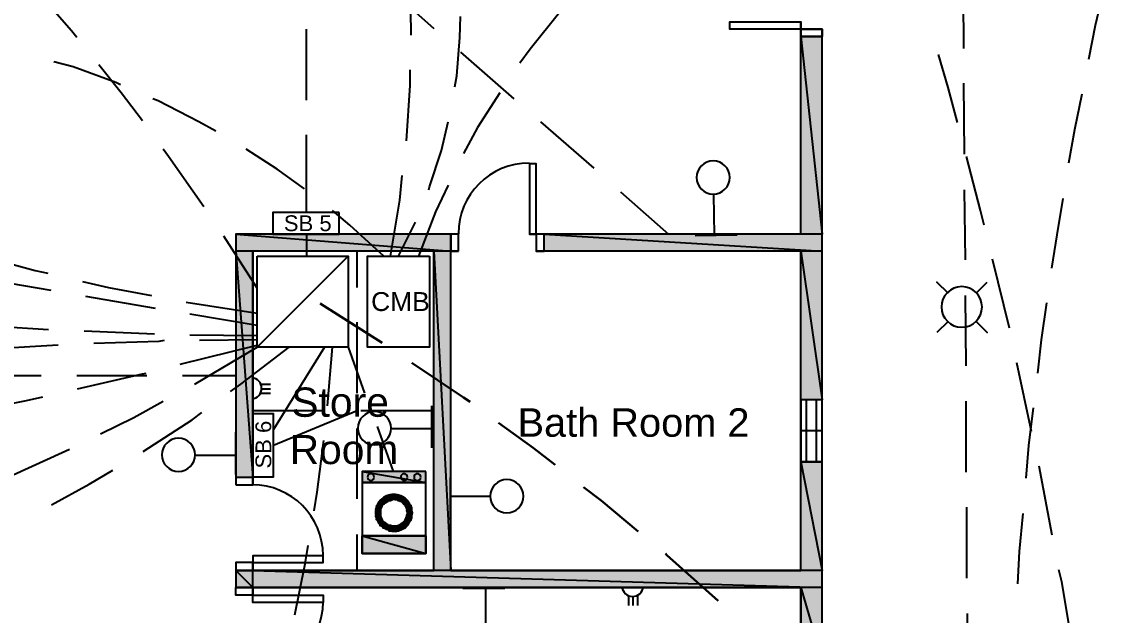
# Model space of a CAD drawing. Header units: millimetres. Extents: x 68 to 342, y 10 to 204.
# Drawn here: x 130.8 to 192.7, y 43.7 to 77.7 of the extents above; entities that cross this region are included whole.
import ezdxf

# ---------------------------------------------------------------- set-up
doc = ezdxf.new("R2010")
doc.units = ezdxf.units.MM
doc.styles.add('Arial$001H0', font='arial.ttf')

msp = doc.modelspace()

# ---------------------------------------------------------------- hatches: boundary and pattern name
at = {"true_color": 0x000008}
h = msp.add_hatch(color=8, dxfattribs=at)
h.paths.add_polyline_path([(176.648, 76.875), (175.42, 76.875), (176.648, 65.572)])
h.paths.add_polyline_path([(175.42, 76.875), (176.648, 65.572), (175.42, 65.572)])
h = msp.add_hatch(color=8, dxfattribs=at)
h.paths.add_polyline_path([(155.396, 65.572), (143.077, 65.572), (155.396, 64.598)])
h.paths.add_polyline_path([(143.077, 65.572), (155.396, 64.598), (143.077, 64.598)])
h = msp.add_hatch(color=8, dxfattribs=at)
h.paths.add_polyline_path([(176.648, 65.572), (160.73, 65.572), (176.648, 64.598)])
h.paths.add_polyline_path([(160.73, 65.572), (176.648, 64.598), (160.73, 64.598)])
h = msp.add_hatch(color=8, dxfattribs=at)
h.paths.add_polyline_path([(144.051, 64.598), (143.077, 64.598), (144.051, 51.644)])
h.paths.add_polyline_path([(143.077, 64.598), (144.051, 51.644), (143.077, 51.644)])
h = msp.add_hatch(color=8, dxfattribs=at)
h.paths.add_polyline_path([(155.396, 64.598), (154.423, 64.598), (155.396, 46.31)])
h.paths.add_polyline_path([(154.423, 64.598), (155.396, 46.31), (154.423, 46.31)])
h = msp.add_hatch(color=8, dxfattribs=at)
h.paths.add_polyline_path([(176.648, 64.598), (175.42, 64.598), (176.648, 56.089)])
h.paths.add_polyline_path([(175.42, 64.598), (176.648, 56.089), (175.42, 56.089)])
h = msp.add_hatch(color=8, dxfattribs=at)
h.paths.add_polyline_path([(176.648, 52.533), (175.42, 52.533), (176.648, 46.31)])
h.paths.add_polyline_path([(175.42, 52.533), (176.648, 46.31), (175.42, 46.31)])
at = {"true_color": 0x000007}
h = msp.add_hatch(color=7, dxfattribs=at)
h.paths.add_polyline_path([(153.957, 51.983), (150.316, 51.983), (153.957, 51.348)])
h.paths.add_polyline_path([(150.316, 51.983), (153.957, 51.348), (150.316, 51.348)])
h = msp.add_hatch(color=7, dxfattribs=at)
h.paths.add_polyline_path([(151.586, 50.162), (151.248, 50.162), (151.544, 50.12)])
h.paths.add_polyline_path([(151.248, 50.162), (151.544, 50.12), (151.205, 50.12)])
h = msp.add_hatch(color=7, dxfattribs=at)
h.paths.add_polyline_path([(151.671, 50.205), (151.29, 50.205), (151.586, 50.162)])
h.paths.add_polyline_path([(151.29, 50.205), (151.586, 50.162), (151.248, 50.162)])
h = msp.add_hatch(color=7, dxfattribs=at)
h.paths.add_polyline_path([(151.798, 50.289), (151.332, 50.289), (151.671, 50.205)])
h.paths.add_polyline_path([(151.332, 50.289), (151.671, 50.205), (151.29, 50.205)])
h = msp.add_hatch(color=7, dxfattribs=at)
h.paths.add_polyline_path([(151.925, 50.332), (151.375, 50.332), (151.84, 50.332)])
h.paths.add_polyline_path([(151.375, 50.332), (151.84, 50.332), (151.332, 50.332)])
h = msp.add_hatch(color=7, dxfattribs=at)
h.paths.add_polyline_path([(151.84, 50.332), (151.332, 50.332), (151.798, 50.289)])
h.paths.add_polyline_path([(151.332, 50.332), (151.798, 50.289), (151.332, 50.289)])
h = msp.add_hatch(color=7, dxfattribs=at)
h.paths.add_polyline_path([(152.052, 50.374), (151.417, 50.374), (151.925, 50.332)])
h.paths.add_polyline_path([(151.417, 50.374), (151.925, 50.332), (151.375, 50.332)])
h = msp.add_hatch(color=7, dxfattribs=at)
h.paths.add_polyline_path([(152.772, 50.459), (151.502, 50.459), (152.856, 50.374)])
h.paths.add_polyline_path([(151.502, 50.459), (152.856, 50.374), (151.417, 50.374)])
h = msp.add_hatch(color=7, dxfattribs=at)
h.paths.add_polyline_path([(152.602, 50.543), (151.671, 50.543), (152.772, 50.459)])
h.paths.add_polyline_path([(151.671, 50.543), (152.772, 50.459), (151.502, 50.459)])
h = msp.add_hatch(color=7, dxfattribs=at)
h.paths.add_polyline_path([(152.391, 50.628), (151.84, 50.628), (152.602, 50.543)])
h.paths.add_polyline_path([(151.84, 50.628), (152.602, 50.543), (151.671, 50.543)])
h = msp.add_hatch(color=7, dxfattribs=at)
h.paths.add_polyline_path([(152.221, 50.67), (152.01, 50.67), (152.391, 50.628)])
h.paths.add_polyline_path([(152.01, 50.67), (152.391, 50.628), (151.84, 50.628)])
h = msp.add_hatch(color=7, dxfattribs=at)
h.paths.add_polyline_path([(152.856, 50.374), (152.179, 50.374), (152.856, 50.332)])
h.paths.add_polyline_path([(152.179, 50.374), (152.856, 50.332), (152.348, 50.332)])
h = msp.add_hatch(color=7, dxfattribs=at)
h.paths.add_polyline_path([(152.856, 50.332), (152.348, 50.332), (152.899, 50.332)])
h.paths.add_polyline_path([(152.348, 50.332), (152.899, 50.332), (152.391, 50.332)])
h = msp.add_hatch(color=7, dxfattribs=at)
h.paths.add_polyline_path([(152.899, 50.332), (152.391, 50.332), (152.941, 50.289)])
h.paths.add_polyline_path([(152.391, 50.332), (152.941, 50.289), (152.475, 50.289)])
h = msp.add_hatch(color=7, dxfattribs=at)
h.paths.add_polyline_path([(152.941, 50.289), (152.475, 50.289), (152.983, 50.205)])
h.paths.add_polyline_path([(152.475, 50.289), (152.983, 50.205), (152.602, 50.205)])
h = msp.add_hatch(color=7, dxfattribs=at)
h.paths.add_polyline_path([(152.983, 50.205), (152.602, 50.205), (153.026, 50.162)])
h.paths.add_polyline_path([(152.602, 50.205), (153.026, 50.162), (152.645, 50.162)])
h = msp.add_hatch(color=7, dxfattribs=at)
h.paths.add_polyline_path([(153.026, 50.162), (152.645, 50.162), (153.026, 50.12)])
h.paths.add_polyline_path([(152.645, 50.162), (153.026, 50.12), (152.687, 50.12)])
h = msp.add_hatch(color=7, dxfattribs=at)
h.paths.add_polyline_path([(151.417, 49.908), (151.121, 49.908), (151.375, 49.824)])
h.paths.add_polyline_path([(151.121, 49.908), (151.375, 49.824), (151.078, 49.824)])
h = msp.add_hatch(color=7, dxfattribs=at)
h.paths.add_polyline_path([(151.375, 49.824), (151.078, 49.824), (151.375, 49.739)])
h.paths.add_polyline_path([(151.078, 49.824), (151.375, 49.739), (151.078, 49.739)])
h = msp.add_hatch(color=7, dxfattribs=at)
h.paths.add_polyline_path([(151.375, 49.739), (151.078, 49.739), (151.375, 49.612)])
h.paths.add_polyline_path([(151.078, 49.739), (151.375, 49.612), (151.078, 49.612)])
h = msp.add_hatch(color=7, dxfattribs=at)
h.paths.add_polyline_path([(151.375, 49.612), (151.078, 49.612), (151.375, 49.485)])
h.paths.add_polyline_path([(151.078, 49.612), (151.375, 49.485), (151.078, 49.485)])
h = msp.add_hatch(color=7, dxfattribs=at)
h.paths.add_polyline_path([(151.459, 50.035), (151.163, 50.035), (151.459, 49.993)])
h.paths.add_polyline_path([(151.163, 50.035), (151.459, 49.993), (151.121, 49.993)])
h = msp.add_hatch(color=7, dxfattribs=at)
h.paths.add_polyline_path([(151.459, 49.993), (151.121, 49.993), (151.417, 49.908)])
h.paths.add_polyline_path([(151.121, 49.993), (151.417, 49.908), (151.121, 49.908)])
h = msp.add_hatch(color=7, dxfattribs=at)
h.paths.add_polyline_path([(151.544, 50.12), (151.205, 50.12), (151.459, 50.035)])
h.paths.add_polyline_path([(151.205, 50.12), (151.459, 50.035), (151.163, 50.035)])
h = msp.add_hatch(color=7, dxfattribs=at)
h.paths.add_polyline_path([(153.026, 50.12), (152.687, 50.12), (153.11, 50.035)])
h.paths.add_polyline_path([(152.687, 50.12), (153.11, 50.035), (152.772, 50.035)])
h = msp.add_hatch(color=7, dxfattribs=at)
h.paths.add_polyline_path([(153.11, 50.035), (152.772, 50.035), (153.11, 49.993)])
h.paths.add_polyline_path([(152.772, 50.035), (153.11, 49.993), (152.772, 49.993)])
h = msp.add_hatch(color=7, dxfattribs=at)
h.paths.add_polyline_path([(153.11, 49.993), (152.772, 49.993), (153.153, 49.908)])
h.paths.add_polyline_path([(152.772, 49.993), (153.153, 49.908), (152.856, 49.908)])
h = msp.add_hatch(color=7, dxfattribs=at)
h.paths.add_polyline_path([(153.153, 49.908), (152.856, 49.908), (153.153, 49.824)])
h.paths.add_polyline_path([(152.856, 49.908), (153.153, 49.824), (152.856, 49.824)])
h = msp.add_hatch(color=7, dxfattribs=at)
h.paths.add_polyline_path([(153.153, 49.824), (152.856, 49.824), (153.153, 49.739)])
h.paths.add_polyline_path([(152.856, 49.824), (153.153, 49.739), (152.856, 49.739)])
h = msp.add_hatch(color=7, dxfattribs=at)
h.paths.add_polyline_path([(153.153, 49.739), (152.856, 49.739), (153.195, 49.612)])
h.paths.add_polyline_path([(152.856, 49.739), (153.195, 49.612), (152.899, 49.612)])
h = msp.add_hatch(color=7, dxfattribs=at)
h.paths.add_polyline_path([(153.195, 49.612), (152.899, 49.612), (153.153, 49.485)])
h.paths.add_polyline_path([(152.899, 49.612), (153.153, 49.485), (152.856, 49.485)])
h = msp.add_hatch(color=7, dxfattribs=at)
h.paths.add_polyline_path([(151.375, 49.485), (151.078, 49.485), (151.375, 49.4)])
h.paths.add_polyline_path([(151.078, 49.485), (151.375, 49.4), (151.078, 49.4)])
h = msp.add_hatch(color=7, dxfattribs=at)
h.paths.add_polyline_path([(151.375, 49.4), (151.078, 49.4), (151.417, 49.316)])
h.paths.add_polyline_path([(151.078, 49.4), (151.417, 49.316), (151.121, 49.316)])
h = msp.add_hatch(color=7, dxfattribs=at)
h.paths.add_polyline_path([(151.417, 49.316), (151.121, 49.316), (151.459, 49.231)])
h.paths.add_polyline_path([(151.121, 49.316), (151.459, 49.231), (151.121, 49.231)])
h = msp.add_hatch(color=7, dxfattribs=at)
h.paths.add_polyline_path([(151.459, 49.231), (151.121, 49.231), (151.459, 49.189)])
h.paths.add_polyline_path([(151.121, 49.231), (151.459, 49.189), (151.163, 49.189)])
h = msp.add_hatch(color=7, dxfattribs=at)
h.paths.add_polyline_path([(151.459, 49.189), (151.163, 49.189), (151.544, 49.104)])
h.paths.add_polyline_path([(151.163, 49.189), (151.544, 49.104), (151.205, 49.104)])
h = msp.add_hatch(color=7, dxfattribs=at)
h.paths.add_polyline_path([(151.544, 49.104), (151.205, 49.104), (151.586, 49.062)])
h.paths.add_polyline_path([(151.205, 49.104), (151.586, 49.062), (151.248, 49.062)])
h = msp.add_hatch(color=7, dxfattribs=at)
h.paths.add_polyline_path([(151.586, 49.062), (151.248, 49.062), (151.671, 49.019)])
h.paths.add_polyline_path([(151.248, 49.062), (151.671, 49.019), (151.29, 49.019)])
h = msp.add_hatch(color=7, dxfattribs=at)
h.paths.add_polyline_path([(151.671, 49.019), (151.29, 49.019), (151.798, 48.935)])
h.paths.add_polyline_path([(151.29, 49.019), (151.798, 48.935), (151.332, 48.935)])
h = msp.add_hatch(color=7, dxfattribs=at)
h.paths.add_polyline_path([(151.798, 48.935), (151.332, 48.935), (151.84, 48.892)])
h.paths.add_polyline_path([(151.332, 48.935), (151.84, 48.892), (151.332, 48.892)])
h = msp.add_hatch(color=7, dxfattribs=at)
h.paths.add_polyline_path([(152.941, 48.935), (152.475, 48.935), (152.899, 48.892)])
h.paths.add_polyline_path([(152.475, 48.935), (152.899, 48.892), (152.391, 48.892)])
h = msp.add_hatch(color=7, dxfattribs=at)
h.paths.add_polyline_path([(152.983, 49.019), (152.602, 49.019), (152.941, 48.935)])
h.paths.add_polyline_path([(152.602, 49.019), (152.941, 48.935), (152.475, 48.935)])
h = msp.add_hatch(color=7, dxfattribs=at)
h.paths.add_polyline_path([(153.026, 49.062), (152.645, 49.062), (152.983, 49.019)])
h.paths.add_polyline_path([(152.645, 49.062), (152.983, 49.019), (152.602, 49.019)])
h = msp.add_hatch(color=7, dxfattribs=at)
h.paths.add_polyline_path([(153.026, 49.104), (152.687, 49.104), (153.026, 49.062)])
h.paths.add_polyline_path([(152.687, 49.104), (153.026, 49.062), (152.645, 49.062)])
h = msp.add_hatch(color=7, dxfattribs=at)
h.paths.add_polyline_path([(153.11, 49.189), (152.772, 49.189), (153.026, 49.104)])
h.paths.add_polyline_path([(152.772, 49.189), (153.026, 49.104), (152.687, 49.104)])
h = msp.add_hatch(color=7, dxfattribs=at)
h.paths.add_polyline_path([(153.153, 49.316), (152.856, 49.316), (153.11, 49.231)])
h.paths.add_polyline_path([(152.856, 49.316), (153.11, 49.231), (152.772, 49.231)])
h = msp.add_hatch(color=7, dxfattribs=at)
h.paths.add_polyline_path([(153.11, 49.231), (152.772, 49.231), (153.11, 49.189)])
h.paths.add_polyline_path([(152.772, 49.231), (153.11, 49.189), (152.772, 49.189)])
h = msp.add_hatch(color=7, dxfattribs=at)
h.paths.add_polyline_path([(153.153, 49.485), (152.856, 49.485), (153.153, 49.4)])
h.paths.add_polyline_path([(152.856, 49.485), (153.153, 49.4), (152.856, 49.4)])
h = msp.add_hatch(color=7, dxfattribs=at)
h.paths.add_polyline_path([(153.153, 49.4), (152.856, 49.4), (153.153, 49.316)])
h.paths.add_polyline_path([(152.856, 49.4), (153.153, 49.316), (152.856, 49.316)])
h = msp.add_hatch(color=7, dxfattribs=at)
h.paths.add_polyline_path([(153.957, 48.3), (150.316, 48.3), (153.957, 47.284)])
h.paths.add_polyline_path([(150.316, 48.3), (153.957, 47.284), (150.316, 47.284)])
h = msp.add_hatch(color=7, dxfattribs=at)
h.paths.add_polyline_path([(151.84, 48.892), (151.332, 48.892), (151.925, 48.892)])
h.paths.add_polyline_path([(151.332, 48.892), (151.925, 48.892), (151.375, 48.892)])
h = msp.add_hatch(color=7, dxfattribs=at)
h.paths.add_polyline_path([(151.925, 48.892), (151.375, 48.892), (152.052, 48.85)])
h.paths.add_polyline_path([(151.375, 48.892), (152.052, 48.85), (151.417, 48.85)])
h = msp.add_hatch(color=7, dxfattribs=at)
h.paths.add_polyline_path([(152.856, 48.85), (151.417, 48.85), (152.772, 48.765)])
h.paths.add_polyline_path([(151.417, 48.85), (152.772, 48.765), (151.502, 48.765)])
h = msp.add_hatch(color=7, dxfattribs=at)
h.paths.add_polyline_path([(152.772, 48.765), (151.502, 48.765), (152.602, 48.681)])
h.paths.add_polyline_path([(151.502, 48.765), (152.602, 48.681), (151.671, 48.681)])
h = msp.add_hatch(color=7, dxfattribs=at)
h.paths.add_polyline_path([(152.602, 48.681), (151.671, 48.681), (152.391, 48.596)])
h.paths.add_polyline_path([(151.671, 48.681), (152.391, 48.596), (151.84, 48.596)])
h = msp.add_hatch(color=7, dxfattribs=at)
h.paths.add_polyline_path([(152.391, 48.596), (151.84, 48.596), (152.221, 48.554)])
h.paths.add_polyline_path([(151.84, 48.596), (152.221, 48.554), (152.01, 48.554)])
h = msp.add_hatch(color=7, dxfattribs=at)
h.paths.add_polyline_path([(152.856, 48.892), (152.348, 48.892), (152.856, 48.85)])
h.paths.add_polyline_path([(152.348, 48.892), (152.856, 48.85), (152.179, 48.85)])
h = msp.add_hatch(color=7, dxfattribs=at)
h.paths.add_polyline_path([(152.899, 48.892), (152.391, 48.892), (152.856, 48.892)])
h.paths.add_polyline_path([(152.391, 48.892), (152.856, 48.892), (152.348, 48.892)])
at = {"true_color": 0x000008}
h = msp.add_hatch(color=8, dxfattribs=at)
h.paths.add_polyline_path([(144.051, 46.31), (143.077, 46.31), (144.051, 45.336)])
h.paths.add_polyline_path([(143.077, 46.31), (144.051, 45.336), (143.077, 45.336)])
h = msp.add_hatch(color=8, dxfattribs=at)
h.paths.add_polyline_path([(176.648, 46.31), (144.051, 46.31), (176.648, 45.336)])
h.paths.add_polyline_path([(144.051, 46.31), (176.648, 45.336), (144.051, 45.336)])
h = msp.add_hatch(color=8, dxfattribs=at)
h.paths.add_polyline_path([(176.648, 45.336), (175.42, 45.336), (176.648, 41.145)])
h.paths.add_polyline_path([(175.42, 45.336), (176.648, 41.145), (175.42, 41.145)])

# ---------------------------------------------------------------- linework, layer by layer
at = {"color": 5, "linetype": 'Continuous', "lineweight": 25, "true_color": 0x000005}
for p, q in [((151.417, 80.007), (154.423, 77.34)), ((184.691, 80.261), (184.733, 76.197)), ((147.099, 77.298), (147.099, 73.234)), ((155.947, 75.986), (158.995, 73.319)), ((184.733, 74.208), (184.776, 70.144)), ((160.519, 72.006), (163.567, 69.339)), ((147.099, 71.244), (147.099, 66.799)), ((184.776, 68.112), (184.818, 64.09)), ((165.091, 67.985), (167.842, 65.572)), ((150.02, 62.524), (150.02, 64.598)), ((184.818, 62.058), (184.86, 58.036)), ((150.02, 56.47), (150.02, 60.534)), ((127.922, 57.486), (131.944, 57.486)), ((133.976, 57.486), (137.997, 57.486)), ((140.029, 57.486), (143.077, 57.486)), ((184.86, 56.004), (184.86, 51.94)), ((148.2, 55.454), (144.051, 55.454)), ((150.02, 55.454), (145.236, 53.464)), ((154.423, 55.454), (150.232, 55.454)), ((150.02, 50.416), (150.02, 54.438)), ((184.903, 49.951), (184.903, 45.887)), ((150.02, 46.31), (150.02, 48.384)), ((184.945, 43.855), (184.945, 39.833))]:
    msp.add_line(p, q, dxfattribs=at)
at = {"color": 7, "linetype": 'Continuous', "lineweight": 25, "true_color": 0x000007}
for p, q in [((175.42, 65.572), (175.42, 77.721)), ((170.425, 67.815), (170.467, 65.529)), ((155.82, 65.572), (143.077, 65.572)), ((143.077, 65.572), (143.077, 51.221)), ((169.366, 65.487), (171.779, 65.529)), ((154.423, 64.598), (144.051, 64.598)), ((144.051, 64.598), (144.051, 51.221)), ((154.423, 46.31), (154.423, 64.598)), ((155.82, 64.598), (155.396, 64.598)), ((155.396, 46.31), (155.396, 64.598)), ((175.42, 64.598), (160.265, 64.598)), ((175.42, 46.31), (175.42, 64.598)), ((144.305, 59.095), (149.512, 64.302)), ((149.512, 64.302), (149.512, 59.095)), ((185.453, 62.185), (186.088, 62.82)), ((183.844, 60.576), (183.209, 59.941)), ((144.051, 55.793), (144.051, 57.655)), ((144.517, 56.978), (145.067, 56.978)), ((144.517, 56.47), (145.067, 56.47)), ((144.601, 56.724), (145.067, 56.724)), ((154.296, 53.337), (154.296, 55.75)), ((143.077, 51.813), (143.077, 54.226)), ((152.01, 54.438), (154.296, 54.438)), ((140.791, 52.914), (143.077, 52.914)), ((155.354, 51.644), (155.354, 49.231)), ((157.64, 50.543), (155.354, 50.543)), ((144.051, 47.157), (144.051, 46.31)), ((143.077, 46.776), (143.077, 45.336)), ((144.051, 46.31), (154.423, 46.31)), ((143.077, 44.913), (143.077, 45.336)), ((144.051, 45.336), (175.42, 45.336)), ((158.487, 45.294), (156.074, 45.294)), ((157.386, 43.008), (157.386, 45.294)), ((164.879, 45.336), (166.742, 45.336)), ((175.42, 26.117), (175.42, 45.336)), ((165.556, 44.871), (165.556, 44.32)), ((165.81, 44.786), (165.81, 44.32)), ((166.064, 44.871), (166.064, 44.32))]:
    msp.add_line(p, q, dxfattribs=at)
at = {"color": 6, "linetype": 'Continuous', "lineweight": 25, "true_color": 0x000006}
msp.add_line((152.391, 64.302), (153.364, 66.249), dxfattribs=at)
at = {"color": 1, "linetype": 'Continuous', "lineweight": 25, "true_color": 0x000001}
for p, q in [((144.305, 62.481), (142.4, 65.445)), ((147.141, 64.302), (147.141, 65.572)), ((187.358, 60.195), (186.384, 64.132)), ((128.515, 63.032), (132.494, 62.354)), ((134.484, 62.016), (138.463, 61.338)), ((140.241, 61.677), (144.305, 61.042)), ((140.453, 61), (144.305, 60.365)), ((128.345, 60.365), (132.367, 60.111)), ((134.399, 60.026), (138.421, 59.857)), ((140.453, 59.814), (144.305, 59.772)), ((144.305, 59.518), (141.003, 59.476)), ((132.917, 59.222), (128.896, 58.968)), ((139.902, 58.121), (144.305, 59.222)), ((148.157, 59.095), (145.236, 54.396)), ((148.327, 55.75), (148.623, 59.095)), ((149.512, 59.095), (150.443, 56.47)), ((188.628, 54.269), (187.781, 58.206)), ((151.163, 54.565), (152.094, 51.983)), ((189.813, 48.342), (189.051, 52.279))]:
    msp.add_line(p, q, dxfattribs=at)
at = {"color": 1, "linetype": 'Continuous', "lineweight": 30, "true_color": 0x000001}
msp.add_line((151.459, 59.349), (147.903, 61.592), dxfattribs=at)
at = {"color": 3, "linetype": 'Continuous', "lineweight": 25, "true_color": 0x000003}
for p, q in [((175.716, 56.089), (175.716, 52.533)), ((176.309, 52.533), (176.309, 56.089)), ((176.648, 52.533), (176.648, 56.089)), ((176.648, 54.311), (175.42, 54.311)), ((175.42, 52.533), (176.648, 52.533))]:
    msp.add_line(p, q, dxfattribs=at)
at = {"color": 7, "linetype": 'Continuous', "lineweight": 25, "true_color": 0x000007}
for points in [[(176.648, 86.188), (176.648, 99.142), (77.164, 99.142), (77.164, 15.83), (176.648, 15.83), (176.648, 77.298)], [(175.42, 65.572), (160.265, 65.572), (159.884, 65.572)], [(155.396, 46.31), (175.42, 46.31), (175.42, 64.598)], [(144.051, 44.49), (144.051, 45.336), (175.42, 45.336), (175.42, 26.117)]]:
    msp.add_lwpolyline(points, dxfattribs=at)
at = {"color": 4, "linetype": 'Continuous', "lineweight": 25, "true_color": 0x000004}
for points in [[(153.11, 76.959), (153.11, 77.34), (153.026, 80.642), (152.983, 81.023)], [(152.856, 70.906), (153.068, 74.081), (153.068, 74.97)], [(151.925, 64.302), (152.475, 67.519), (152.602, 68.916)]]:
    msp.add_lwpolyline(points, dxfattribs=at)
at = {"color": 1, "linetype": 'Continuous', "lineweight": 25, "true_color": 0x000001}
for points in [[(133.976, 76.832), (133.679, 77.213), (131.351, 79.88)], [(192.734, 79.542), (192.269, 77.51), (191.888, 75.562)], [(184.395, 71.964), (183.844, 73.954), (183.294, 75.859)], [(137.743, 72.049), (136.516, 73.657), (135.246, 75.266)], [(191.507, 73.573), (191.083, 71.541), (190.745, 69.636)], [(141.257, 67.138), (139.225, 70.017), (138.929, 70.44)], [(185.919, 66.08), (185.707, 66.926), (184.903, 70.017)], [(190.406, 67.604), (190.067, 65.529), (189.771, 63.624)], [(128.43, 64.344), (131.605, 63.497), (132.325, 63.328)], [(134.314, 62.862), (135.796, 62.524), (138.251, 62.058)], [(189.475, 61.635), (189.178, 59.518), (188.967, 57.613)], [(138.971, 59.476), (138.675, 59.433), (134.949, 59.306)], [(140.707, 56.978), (140.791, 57.02), (144.305, 59.095)], [(142.781, 56.555), (143.374, 56.978), (146.125, 59.095)], [(134.018, 56.724), (137.743, 57.571), (137.955, 57.613)], [(128.091, 55.454), (131.097, 56.047), (132.028, 56.258)], [(135.33, 54.142), (137.235, 55.073), (138.929, 56.004)], [(137.786, 53.126), (140.58, 54.946), (141.13, 55.369)], [(188.713, 55.623), (188.459, 53.464), (188.289, 51.602)], [(129.869, 51.559), (129.912, 51.602), (133.552, 53.253)], [(147.565, 49.739), (147.734, 50.797), (148.115, 53.761)], [(132.536, 50.078), (134.695, 51.263), (136.05, 52.067)], [(188.12, 49.57), (187.908, 47.411), (187.824, 45.548)], [(146.464, 43.77), (147.057, 46.691), (147.226, 47.749)], [(190.914, 42.373), (190.364, 45.675), (190.194, 46.352)]]:
    msp.add_lwpolyline(points, dxfattribs=at)
at = {"color": 6, "linetype": 'Continuous', "lineweight": 25, "true_color": 0x000006}
for points in [[(155.608, 73.996), (155.735, 74.631), (155.904, 76.832), (155.947, 78.018)], [(161.831, 78.483), (161.619, 78.272), (159.926, 76.155), (159.333, 75.351)], [(136.473, 74.123), (136.219, 74.25), (133.764, 75.139), (132.663, 75.435)], [(141.934, 71.456), (140.961, 72.006), (138.632, 73.192), (138.336, 73.319)], [(158.19, 73.657), (156.92, 71.668), (156.116, 70.186)], [(154.126, 68.112), (154.169, 68.281), (154.846, 70.355), (155.227, 72.006)], [(147.014, 68.154), (145.448, 69.297), (143.67, 70.44)], [(155.227, 68.366), (154.507, 66.842), (153.534, 64.302)], [(151.544, 64.302), (149.597, 66.08), (148.623, 66.926)]]:
    msp.add_lwpolyline(points, dxfattribs=at)
at = {"color": 2, "linetype": 'Continuous', "lineweight": 25, "true_color": 0x000002}
for points in [[(175.42, 77.298), (171.356, 77.298), (171.356, 77.721), (175.42, 77.721)], [(176.648, 76.875), (175.42, 76.875), (175.42, 77.298), (176.648, 77.298)], [(160.265, 65.572), (160.265, 69.593), (159.884, 69.593), (159.884, 65.572)], [(155.82, 64.598), (155.82, 65.572), (155.396, 65.572), (155.396, 64.598)], [(160.73, 64.598), (160.73, 65.572), (160.265, 65.572), (160.265, 64.598)], [(143.077, 51.221), (144.051, 51.221), (144.051, 51.644), (143.077, 51.644)], [(144.051, 46.776), (148.073, 46.776), (148.073, 47.157), (144.051, 47.157)], [(143.077, 46.31), (144.051, 46.31), (144.051, 46.776), (143.077, 46.776)], [(143.077, 45.336), (144.051, 45.336), (144.051, 44.913), (143.077, 44.913)], [(144.051, 44.913), (148.073, 44.913), (148.073, 44.49), (144.051, 44.49)]]:
    msp.add_lwpolyline(points, close=True, dxfattribs=at)
at = {"color": 7, "linetype": 'Continuous', "lineweight": 25, "true_color": 0x000007}
for points in [[(175.42, 76.875), (176.648, 76.875), (176.648, 77.298), (175.42, 77.298)], [(149.004, 66.799), (145.194, 66.799), (145.194, 65.572), (149.004, 65.572)], [(144.305, 64.302), (149.512, 64.302), (149.512, 59.095), (144.305, 59.095)], [(154.169, 64.302), (154.169, 59.095), (150.613, 59.095), (150.613, 64.302)], [(183.844, 62.185), (183.209, 62.82)], [(185.453, 60.576), (186.088, 59.941)], [(144.051, 55.285), (144.051, 51.686), (145.236, 51.686), (145.236, 55.285)], [(153.957, 51.983), (150.316, 51.983), (150.316, 47.284), (153.957, 47.284)], [(153.957, 51.983), (150.316, 51.983), (150.316, 51.348), (153.957, 51.348)], [(153.957, 47.284), (150.316, 47.284), (150.316, 48.3), (153.957, 48.3)], [(144.051, 45.336), (144.051, 46.31), (143.077, 46.31), (143.077, 45.336)]]:
    msp.add_lwpolyline(points, close=True, dxfattribs=at)
at = {"color": 8, "linetype": 'Continuous', "lineweight": -2, "true_color": 0x000008}
for points in [[(176.648, 76.875), (175.42, 76.875), (176.648, 65.572)], [(155.396, 65.572), (143.077, 65.572), (155.396, 64.598)], [(176.648, 65.572), (160.73, 65.572), (176.648, 64.598)], [(144.051, 64.598), (143.077, 64.598), (144.051, 51.644)], [(155.396, 64.598), (154.423, 64.598), (155.396, 46.31)], [(176.648, 64.598), (175.42, 64.598), (176.648, 56.089)], [(176.648, 52.533), (175.42, 52.533), (176.648, 46.31)], [(144.051, 46.31), (143.077, 46.31), (144.051, 45.336)], [(176.648, 46.31), (144.051, 46.31), (176.648, 45.336)], [(176.648, 45.336), (175.42, 45.336), (176.648, 41.145)]]:
    msp.add_lwpolyline(points, close=True, dxfattribs=at)
for points in [[(175.42, 76.875), (176.648, 65.572), (175.42, 65.572)], [(143.077, 65.572), (155.396, 64.598), (143.077, 64.598)], [(160.73, 65.572), (176.648, 64.598), (160.73, 64.598)], [(143.077, 64.598), (144.051, 51.644), (143.077, 51.644)], [(154.423, 64.598), (155.396, 46.31), (154.423, 46.31)], [(175.42, 64.598), (176.648, 56.089), (175.42, 56.089)], [(175.42, 52.533), (176.648, 46.31), (175.42, 46.31)], [(143.077, 46.31), (144.051, 45.336), (143.077, 45.336)], [(144.051, 46.31), (176.648, 45.336), (144.051, 45.336)], [(175.42, 45.336), (176.648, 41.145), (175.42, 41.145)]]:
    msp.add_lwpolyline(points, dxfattribs=at)
at = {"color": 1, "linetype": 'Continuous', "lineweight": 30, "true_color": 0x000001}
for points in [[(156.497, 55.962), (156.116, 56.216), (153.153, 58.206)], [(161.365, 52.364), (160.095, 53.337), (158.106, 54.777)], [(166.107, 48.554), (163.99, 50.332), (162.974, 51.094)], [(170.679, 44.574), (167.758, 47.199), (167.673, 47.284)]]:
    msp.add_lwpolyline(points, dxfattribs=at)
at = {"color": 3, "linetype": 'Continuous', "lineweight": 25, "true_color": 0x000003}
msp.add_lwpolyline([(176.648, 56.089), (175.42, 56.089), (175.42, 52.533)], dxfattribs=at)
at = {"color": 7, "linetype": 'Continuous', "lineweight": -2, "true_color": 0x000007}
for points in [[(153.957, 51.983), (150.316, 51.983), (153.957, 51.348)], [(151.586, 50.162), (151.248, 50.162), (151.544, 50.12)], [(151.671, 50.205), (151.29, 50.205), (151.586, 50.162)], [(151.84, 50.332), (151.332, 50.332), (151.798, 50.289)], [(151.798, 50.289), (151.332, 50.289), (151.671, 50.205)], [(151.925, 50.332), (151.375, 50.332), (151.84, 50.332)], [(152.052, 50.374), (151.417, 50.374), (151.925, 50.332)], [(152.772, 50.459), (151.502, 50.459), (152.856, 50.374)], [(152.602, 50.543), (151.671, 50.543), (152.772, 50.459)], [(152.391, 50.628), (151.84, 50.628), (152.602, 50.543)], [(152.221, 50.67), (152.01, 50.67), (152.391, 50.628)], [(152.856, 50.374), (152.179, 50.374), (152.856, 50.332)], [(152.856, 50.332), (152.348, 50.332), (152.899, 50.332)], [(152.899, 50.332), (152.391, 50.332), (152.941, 50.289)], [(152.941, 50.289), (152.475, 50.289), (152.983, 50.205)], [(152.983, 50.205), (152.602, 50.205), (153.026, 50.162)], [(153.026, 50.162), (152.645, 50.162), (153.026, 50.12)], [(151.375, 49.824), (151.078, 49.824), (151.375, 49.739)], [(151.375, 49.739), (151.078, 49.739), (151.375, 49.612)], [(151.375, 49.612), (151.078, 49.612), (151.375, 49.485)], [(151.459, 49.993), (151.121, 49.993), (151.417, 49.908)], [(151.417, 49.908), (151.121, 49.908), (151.375, 49.824)], [(151.459, 50.035), (151.163, 50.035), (151.459, 49.993)], [(151.544, 50.12), (151.205, 50.12), (151.459, 50.035)], [(153.026, 50.12), (152.687, 50.12), (153.11, 50.035)], [(153.11, 50.035), (152.772, 50.035), (153.11, 49.993)], [(153.11, 49.993), (152.772, 49.993), (153.153, 49.908)], [(153.153, 49.908), (152.856, 49.908), (153.153, 49.824)], [(153.153, 49.824), (152.856, 49.824), (153.153, 49.739)], [(153.153, 49.739), (152.856, 49.739), (153.195, 49.612)], [(153.195, 49.612), (152.899, 49.612), (153.153, 49.485)], [(151.375, 49.485), (151.078, 49.485), (151.375, 49.4)], [(151.375, 49.4), (151.078, 49.4), (151.417, 49.316)], [(151.417, 49.316), (151.121, 49.316), (151.459, 49.231)], [(151.459, 49.231), (151.121, 49.231), (151.459, 49.189)], [(151.459, 49.189), (151.163, 49.189), (151.544, 49.104)], [(151.544, 49.104), (151.205, 49.104), (151.586, 49.062)], [(151.586, 49.062), (151.248, 49.062), (151.671, 49.019)], [(151.671, 49.019), (151.29, 49.019), (151.798, 48.935)], [(151.798, 48.935), (151.332, 48.935), (151.84, 48.892)], [(152.941, 48.935), (152.475, 48.935), (152.899, 48.892)], [(152.983, 49.019), (152.602, 49.019), (152.941, 48.935)], [(153.026, 49.062), (152.645, 49.062), (152.983, 49.019)], [(153.026, 49.104), (152.687, 49.104), (153.026, 49.062)], [(153.11, 49.231), (152.772, 49.231), (153.11, 49.189)], [(153.11, 49.189), (152.772, 49.189), (153.026, 49.104)], [(153.153, 49.485), (152.856, 49.485), (153.153, 49.4)], [(153.153, 49.4), (152.856, 49.4), (153.153, 49.316)], [(153.153, 49.316), (152.856, 49.316), (153.11, 49.231)], [(153.957, 48.3), (150.316, 48.3), (153.957, 47.284)], [(151.84, 48.892), (151.332, 48.892), (151.925, 48.892)], [(151.925, 48.892), (151.375, 48.892), (152.052, 48.85)], [(152.856, 48.85), (151.417, 48.85), (152.772, 48.765)], [(152.772, 48.765), (151.502, 48.765), (152.602, 48.681)], [(152.602, 48.681), (151.671, 48.681), (152.391, 48.596)], [(152.391, 48.596), (151.84, 48.596), (152.221, 48.554)], [(152.856, 48.892), (152.348, 48.892), (152.856, 48.85)], [(152.899, 48.892), (152.391, 48.892), (152.856, 48.892)]]:
    msp.add_lwpolyline(points, close=True, dxfattribs=at)
for points in [[(150.316, 51.983), (153.957, 51.348), (150.316, 51.348)], [(151.248, 50.162), (151.544, 50.12), (151.205, 50.12)], [(151.29, 50.205), (151.586, 50.162), (151.248, 50.162)], [(151.332, 50.289), (151.671, 50.205), (151.29, 50.205)], [(151.375, 50.332), (151.84, 50.332), (151.332, 50.332)], [(151.332, 50.332), (151.798, 50.289), (151.332, 50.289)], [(151.417, 50.374), (151.925, 50.332), (151.375, 50.332)], [(151.502, 50.459), (152.856, 50.374), (151.417, 50.374)], [(151.671, 50.543), (152.772, 50.459), (151.502, 50.459)], [(151.84, 50.628), (152.602, 50.543), (151.671, 50.543)], [(152.01, 50.67), (152.391, 50.628), (151.84, 50.628)], [(152.179, 50.374), (152.856, 50.332), (152.348, 50.332)], [(152.348, 50.332), (152.899, 50.332), (152.391, 50.332)], [(152.391, 50.332), (152.941, 50.289), (152.475, 50.289)], [(152.475, 50.289), (152.983, 50.205), (152.602, 50.205)], [(152.602, 50.205), (153.026, 50.162), (152.645, 50.162)], [(152.645, 50.162), (153.026, 50.12), (152.687, 50.12)], [(151.121, 49.908), (151.375, 49.824), (151.078, 49.824)], [(151.078, 49.824), (151.375, 49.739), (151.078, 49.739)], [(151.078, 49.739), (151.375, 49.612), (151.078, 49.612)], [(151.078, 49.612), (151.375, 49.485), (151.078, 49.485)], [(151.163, 50.035), (151.459, 49.993), (151.121, 49.993)], [(151.121, 49.993), (151.417, 49.908), (151.121, 49.908)], [(151.205, 50.12), (151.459, 50.035), (151.163, 50.035)], [(152.687, 50.12), (153.11, 50.035), (152.772, 50.035)], [(152.772, 50.035), (153.11, 49.993), (152.772, 49.993)], [(152.772, 49.993), (153.153, 49.908), (152.856, 49.908)], [(152.856, 49.908), (153.153, 49.824), (152.856, 49.824)], [(152.856, 49.824), (153.153, 49.739), (152.856, 49.739)], [(152.856, 49.739), (153.195, 49.612), (152.899, 49.612)], [(152.899, 49.612), (153.153, 49.485), (152.856, 49.485)], [(151.078, 49.485), (151.375, 49.4), (151.078, 49.4)], [(151.078, 49.4), (151.417, 49.316), (151.121, 49.316)], [(151.121, 49.316), (151.459, 49.231), (151.121, 49.231)], [(151.121, 49.231), (151.459, 49.189), (151.163, 49.189)], [(151.163, 49.189), (151.544, 49.104), (151.205, 49.104)], [(151.205, 49.104), (151.586, 49.062), (151.248, 49.062)], [(151.248, 49.062), (151.671, 49.019), (151.29, 49.019)], [(151.29, 49.019), (151.798, 48.935), (151.332, 48.935)], [(151.332, 48.935), (151.84, 48.892), (151.332, 48.892)], [(152.475, 48.935), (152.899, 48.892), (152.391, 48.892)], [(152.602, 49.019), (152.941, 48.935), (152.475, 48.935)], [(152.645, 49.062), (152.983, 49.019), (152.602, 49.019)], [(152.687, 49.104), (153.026, 49.062), (152.645, 49.062)], [(152.772, 49.189), (153.026, 49.104), (152.687, 49.104)], [(152.856, 49.316), (153.11, 49.231), (152.772, 49.231)], [(152.772, 49.231), (153.11, 49.189), (152.772, 49.189)], [(152.856, 49.485), (153.153, 49.4), (152.856, 49.4)], [(152.856, 49.4), (153.153, 49.316), (152.856, 49.316)], [(150.316, 48.3), (153.957, 47.284), (150.316, 47.284)], [(151.332, 48.892), (151.925, 48.892), (151.375, 48.892)], [(151.375, 48.892), (152.052, 48.85), (151.417, 48.85)], [(151.417, 48.85), (152.772, 48.765), (151.502, 48.765)], [(151.502, 48.765), (152.602, 48.681), (151.671, 48.681)], [(151.671, 48.681), (152.391, 48.596), (151.84, 48.596)], [(151.84, 48.596), (152.221, 48.554), (152.01, 48.554)], [(152.348, 48.892), (152.856, 48.85), (152.179, 48.85)], [(152.391, 48.892), (152.856, 48.892), (152.348, 48.892)]]:
    msp.add_lwpolyline(points, dxfattribs=at)
at = {"color": 2, "linetype": 'Continuous', "lineweight": 25, "true_color": 0x000002}
for points in [[(159.863, 69.636), (157.63, 69.636), (155.82, 67.826), (155.82, 65.593)], [(148.073, 47.178), (148.073, 49.411), (146.263, 51.221), (144.03, 51.221)], [(144.03, 40.468), (146.263, 40.468), (148.073, 42.278), (148.073, 44.511)]]:
    msp.add_open_spline(points, degree=3, dxfattribs=at)
at = {"color": 7, "linetype": 'Continuous', "lineweight": 25, "true_color": 0x000007}
for points in [[(170.404, 69.763), (169.877, 69.763), (169.451, 69.336), (169.451, 68.81)], [(171.356, 68.81), (171.356, 69.336), (170.93, 69.763), (170.404, 69.763)], [(169.451, 68.81), (169.451, 68.284), (169.877, 67.858), (170.404, 67.858)], [(170.404, 67.858), (170.93, 67.858), (171.356, 68.284), (171.356, 68.81)], [(184.628, 62.566), (183.985, 62.566), (183.463, 62.045), (183.463, 61.402)], [(185.792, 61.402), (185.792, 62.045), (185.27, 62.566), (184.628, 62.566)], [(183.463, 61.402), (183.463, 60.759), (183.985, 60.238), (184.628, 60.238)], [(184.628, 60.238), (185.27, 60.238), (185.792, 60.759), (185.792, 61.402)], [(144.559, 56.745), (144.559, 57.061), (144.319, 57.325), (144.005, 57.356)], [(144.005, 56.134), (144.319, 56.165), (144.559, 56.429), (144.559, 56.745)], [(151.015, 55.412), (150.489, 55.412), (150.062, 54.985), (150.062, 54.459)], [(151.967, 54.459), (151.967, 54.985), (151.541, 55.412), (151.015, 55.412)], [(139.797, 53.888), (139.27, 53.888), (138.844, 53.461), (138.844, 52.935)], [(140.749, 52.935), (140.749, 53.461), (140.323, 53.888), (139.797, 53.888)], [(150.062, 54.459), (150.062, 53.933), (150.489, 53.507), (151.015, 53.507)], [(151.015, 53.507), (151.541, 53.507), (151.967, 53.933), (151.967, 54.459)], [(138.844, 52.935), (138.844, 52.409), (139.27, 51.983), (139.797, 51.983)], [(139.797, 51.983), (140.323, 51.983), (140.749, 52.409), (140.749, 52.935)], [(150.803, 51.856), (150.698, 51.856), (150.613, 51.77), (150.613, 51.665)], [(150.613, 51.665), (150.613, 51.56), (150.698, 51.475), (150.803, 51.475)], [(150.994, 51.665), (150.994, 51.77), (150.908, 51.856), (150.803, 51.856)], [(150.803, 51.475), (150.908, 51.475), (150.994, 51.56), (150.994, 51.665)], [(152.708, 51.856), (152.603, 51.856), (152.518, 51.77), (152.518, 51.665)], [(152.518, 51.665), (152.518, 51.56), (152.603, 51.475), (152.708, 51.475)], [(152.899, 51.665), (152.899, 51.77), (152.813, 51.856), (152.708, 51.856)], [(152.708, 51.475), (152.813, 51.475), (152.899, 51.56), (152.899, 51.665)], [(153.47, 51.856), (153.365, 51.856), (153.28, 51.77), (153.28, 51.665)], [(153.28, 51.665), (153.28, 51.56), (153.365, 51.475), (153.47, 51.475)], [(153.661, 51.665), (153.661, 51.77), (153.575, 51.856), (153.47, 51.856)], [(153.47, 51.475), (153.575, 51.475), (153.661, 51.56), (153.661, 51.665)], [(158.593, 51.517), (158.066, 51.517), (157.64, 51.091), (157.64, 50.565)], [(159.545, 50.565), (159.545, 51.091), (159.119, 51.517), (158.593, 51.517)], [(152.116, 50.67), (151.543, 50.67), (151.078, 50.206), (151.078, 49.633)], [(152.116, 50.416), (151.683, 50.416), (151.332, 50.066), (151.332, 49.633)], [(153.153, 49.633), (153.153, 50.206), (152.688, 50.67), (152.116, 50.67)], [(152.899, 49.633), (152.899, 50.066), (152.548, 50.416), (152.116, 50.416)], [(157.64, 50.565), (157.64, 50.039), (158.066, 49.612), (158.593, 49.612)], [(158.593, 49.612), (159.119, 49.612), (159.545, 50.039), (159.545, 50.565)], [(151.078, 49.633), (151.078, 49.06), (151.543, 48.596), (152.116, 48.596)], [(151.332, 49.633), (151.332, 49.201), (151.683, 48.85), (152.116, 48.85)], [(152.116, 48.596), (152.688, 48.596), (153.153, 49.06), (153.153, 49.633)], [(152.116, 48.85), (152.548, 48.85), (152.899, 49.201), (152.899, 49.633)], [(165.178, 45.383), (165.209, 45.068), (165.473, 44.828), (165.789, 44.828)], [(165.789, 44.828), (166.105, 44.828), (166.369, 45.068), (166.4, 45.383)]]:
    msp.add_open_spline(points, degree=3, dxfattribs=at)

# ---------------------------------------------------------------- texts
at = {"color": 7, "true_color": 0x000007, "style": 'Arial$001H0'}
for s, height, p in [('SB 5', 0.9038, (145.829, 65.741)), ('CMB', 1.082, (150.824, 61.169)), ('Store', 1.6748, (146.252, 55.115)), ('Bath Room 2', 1.62827, (159.206, 53.972)), ('Room', 1.6662, (146.168, 52.406))]:
    msp.add_text(s, height=height, dxfattribs=at).set_placement(p)
msp.add_text('SB 6', height=0.9038, rotation=90, dxfattribs=at).set_placement((145.109, 52.152))

doc.saveas('drawing.dxf')
